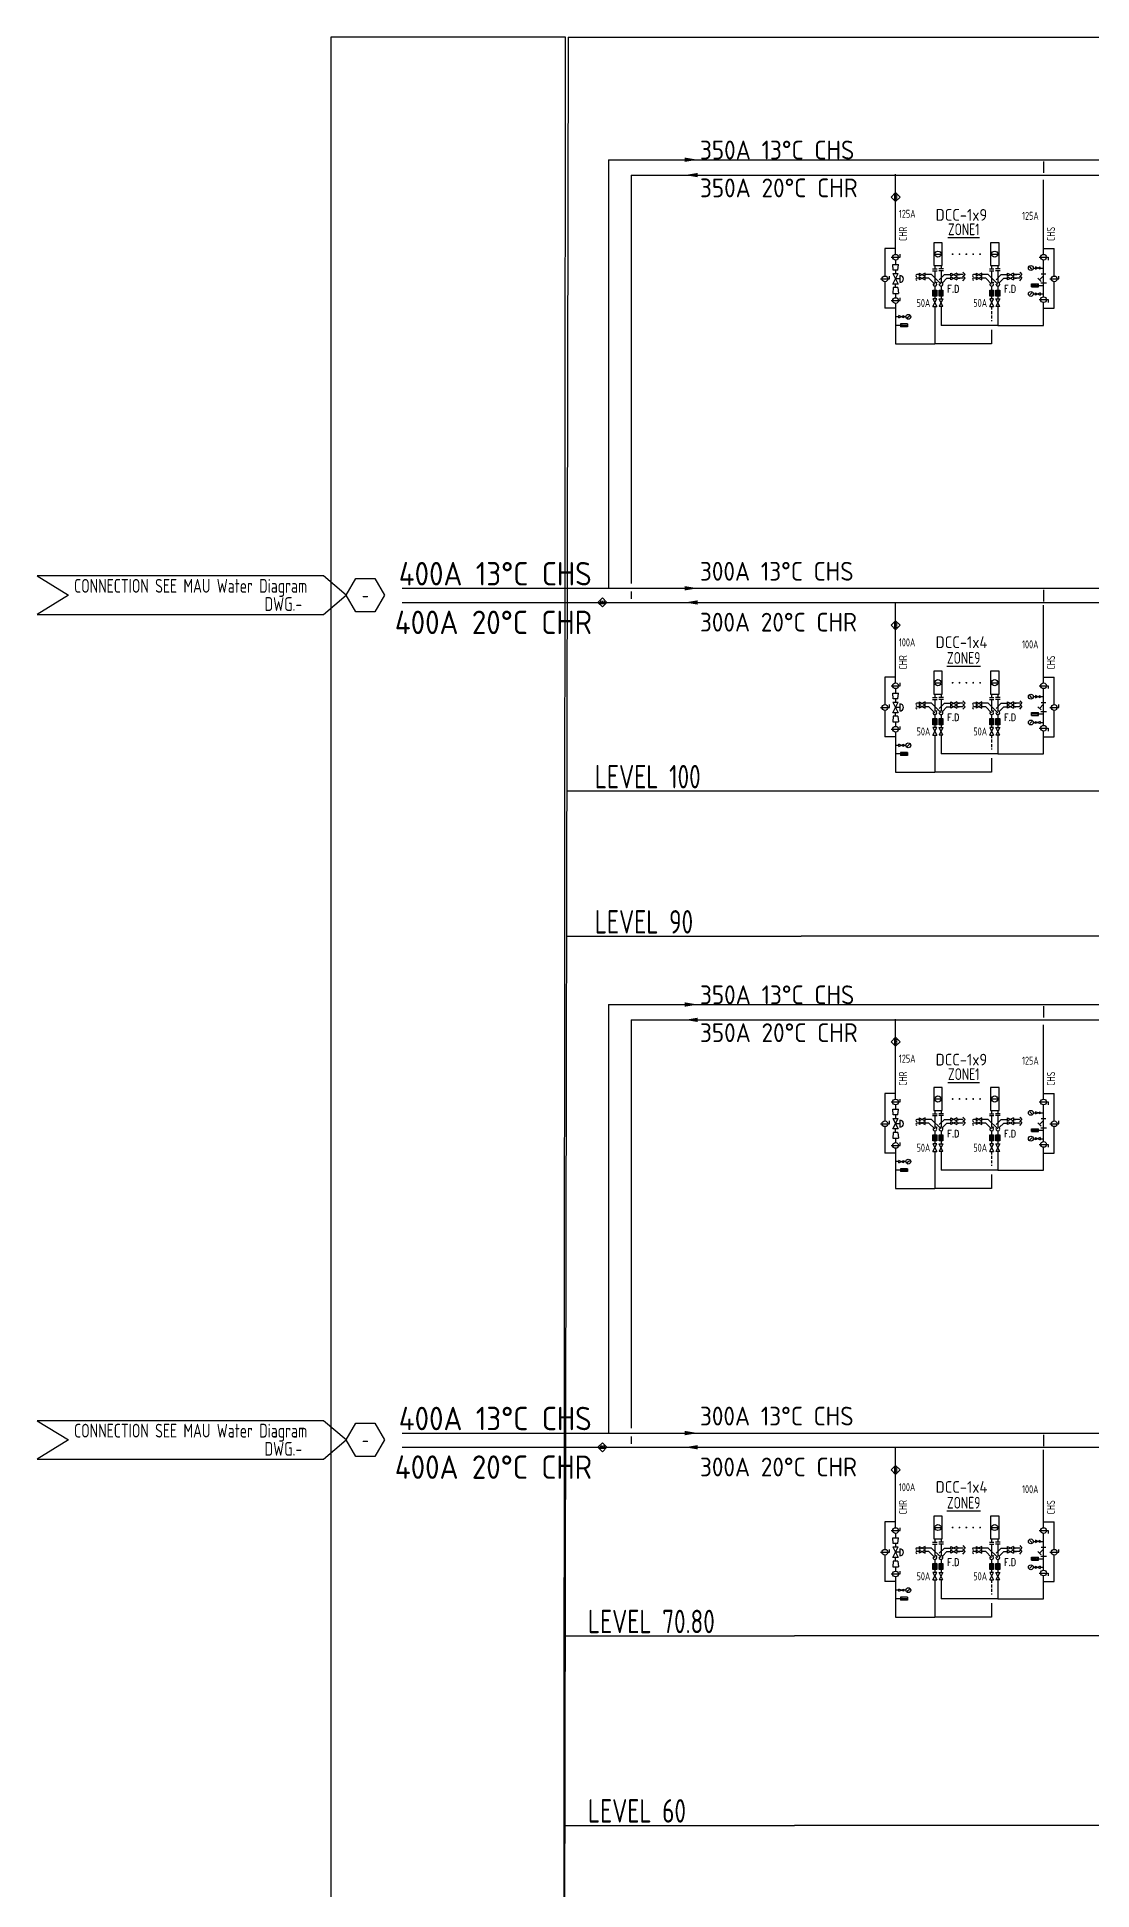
# Model space of a CAD drawing. Header units: millimetres. Extents: x 4929 to 7191, y -208 to 1486.
# Drawn here: x 4930 to 5380, y 695 to 1486 of the extents above; entities that cross this region are included whole.
import ezdxf
from ezdxf.enums import TextEntityAlignment as Align

# ---------------------------------------------------------------- set-up
doc = ezdxf.new("R2010")
doc.units = ezdxf.units.MM
doc.linetypes.add('HIDDEN', pattern=[9.525, 6.35, -3.175])
doc.linetypes.add('HIDDEN2', pattern=[0.1875, 0.125, -0.0625])
for name, color, linetype in [('0-CHR-中溫', 30, 'Continuous'), ('0-CHS-中溫', 3, 'Continuous'), ('A-DETL-01', 1, 'Continuous'), ('M-CEQPM-TEXT', 3, 'Continuous'), ('M-CPIPE-TEXT', 3, 'Continuous'), ('M-CPIPE-VAVE', 2, 'Continuous'), ('M-CWTR-PIPE', 130, 'Continuous'), ('M-EQPM-TXT', 4, 'Continuous'), ('M-HVAC-CMAH', 3, 'Continuous'), ('M-PIPE-CHWR20', 110, 'Continuous'), ('U-PCW-VALVE', 2, 'Continuous')]:
    doc.layers.add(name, color=color, linetype=linetype)
doc.styles.add('AA-TXT', font='isocp.shx', dxfattribs={"bigfont": 'chineset.shx'})
doc.styles.add('STDTEXT', font='simplex.shx', dxfattribs={"bigfont": 'china.shx'})

# ---------------------------------------------------------------- blocks, each defined once
blk = doc.blocks.new('DIM3')
blk.add_solid([(40, -7), (40, 7), (0, 0)])
blk = doc.blocks.new('DCC PIPE')
at = {"layer": 'U-PCW-VALVE'}
h = blk.add_hatch(dxfattribs=at)
h.set_pattern_fill('ANSI37', color=256, scale=2.66144, angle=90, style=0)
h.set_pattern_definition([(135, (188.80367, -130.49455), (-0.2352403, -0.2352403), []), (225, (188.80367, -130.49455), (0.2352403, -0.2352403), [])])
h.paths.add_polyline_path([(-0.67, 3.67), (-0.67, 5.8), (0.67, 5.8), (0.67, 3.67)])
h = blk.add_hatch(dxfattribs=at)
h.set_pattern_fill('ANSI37', color=256, scale=2.66144, angle=90, style=0)
h.set_pattern_definition([(135, (190.9487, -130.49455), (-0.2352403, -0.2352403), []), (225, (190.9487, -130.49455), (0.2352403, -0.2352403), [])])
h.paths.add_polyline_path([(1.48, 3.67), (1.48, 5.8), (2.81, 5.8), (2.81, 3.67)])
h = blk.add_hatch(dxfattribs=at)
h.set_pattern_fill('ANSI37', color=256, scale=2.66144, angle=90, style=0)
h.set_pattern_definition([(135, (208.65864, -130.49455), (-0.2352403, -0.2352403), []), (225, (208.65864, -130.49455), (0.2352403, -0.2352403), [])])
h.paths.add_polyline_path([(19.19, 3.67), (19.19, 5.8), (20.52, 5.8), (20.52, 3.67)])
h = blk.add_hatch(dxfattribs=at)
h.set_pattern_fill('ANSI37', color=256, scale=2.66144, angle=90, style=0)
h.set_pattern_definition([(135, (210.80367, -130.49455), (-0.2352403, -0.2352403), []), (225, (210.80367, -130.49455), (0.2352403, -0.2352403), [])])
h.paths.add_polyline_path([(21.33, 3.67), (21.33, 5.8), (22.67, 5.8), (22.67, 3.67)])
at = {"layer": '0-CHR-中溫', "ltscale": 1000}
for p, q in [((0, 12.53), (0, 8.51)), ((0, 7.18), (0, 5.8)), ((19.85, 12.53), (19.85, 8.51)), ((19.85, 7.18), (19.85, 5.8)), ((0, 3.67), (0, 2.67)), ((19.85, 3.67), (19.85, 2.67))]:
    blk.add_line(p, q, dxfattribs=at)
for centre in [(0, 7.84), (19.85, 7.84)]:
    blk.add_arc(centre, 0.667, 167.32186, 102.67814, dxfattribs=at)
at = {"layer": '0-CHS-中溫', "ltscale": 1000}
for p, q in [((2.15, 12.53), (2.15, 8.51)), ((2.15, 7.18), (2.15, 5.8)), ((22, 12.53), (22, 8.51)), ((22, 7.18), (22, 5.8)), ((2.15, 3.67), (2.15, 2.67)), ((22, 3.67), (22, 2.67))]:
    blk.add_line(p, q, dxfattribs=at)
for centre in [(2.15, 7.84), (22, 7.84)]:
    blk.add_arc(centre, 0.667, 167.32186, 102.67814, dxfattribs=at)
at = {"layer": 'M-CPIPE-VAVE'}
for p, q in [((-5.47, 11.18), (-6.35, 11.18)), ((-5.47, 9.92), (-6.35, 9.92)), ((-3.4, 11.7), (-5.47, 10.66)), ((-5.47, 11.7), (-3.4, 10.66)), ((-5.47, 11.7), (-5.47, 10.66)), ((-3.4, 10.44), (-5.47, 9.41)), ((-5.47, 10.44), (-3.4, 9.41)), ((-5.47, 10.44), (-5.47, 9.41)), ((-3.4, 10.66), (-3.4, 11.7)), ((-1.19, 11.18), (-3.4, 11.18)), ((-3.4, 9.41), (-3.4, 10.44)), ((-2.08, 9.92), (-3.4, 9.92)), ((0, 7.84), (-2.08, 9.92)), ((2.15, 7.84), (-1.19, 11.18)), ((0.47, 8.31), (0.74, 8.58)), ((1.53, 9.37), (3.34, 11.18)), ((2.62, 8.31), (4.23, 9.92)), ((3.34, 11.18), (5.55, 11.18)), ((4.23, 9.92), (5.55, 9.92)), ((5.55, 10.66), (5.55, 11.7)), ((7.62, 11.7), (5.55, 10.66)), ((5.55, 11.7), (7.62, 10.66)), ((5.55, 9.41), (5.55, 10.44)), ((7.62, 10.44), (5.55, 9.41)), ((5.55, 10.44), (7.62, 9.41)), ((7.62, 11.7), (7.62, 10.66)), ((9.89, 11.18), (7.62, 11.18)), ((7.62, 10.44), (7.62, 9.41)), ((9.89, 9.92), (7.62, 9.92)), ((9.81, 12.03), (10.58, 11.18)), ((9.81, 10.33), (10.58, 11.18)), ((9.81, 10.77), (10.58, 9.92)), ((9.81, 9.07), (10.58, 9.92)), ((14.38, 11.18), (13.5, 11.18)), ((14.38, 9.92), (13.5, 9.92)), ((16.45, 11.7), (14.38, 10.66)), ((14.38, 11.7), (16.45, 10.66)), ((14.38, 11.7), (14.38, 10.66)), ((16.45, 10.44), (14.38, 9.41)), ((14.38, 10.44), (16.45, 9.41)), ((14.38, 10.44), (14.38, 9.41)), ((16.45, 10.66), (16.45, 11.7)), ((18.66, 11.18), (16.45, 11.18)), ((16.45, 9.41), (16.45, 10.44)), ((17.77, 9.92), (16.45, 9.92)), ((19.85, 7.84), (17.77, 9.92)), ((22, 7.84), (18.66, 11.18)), ((20.33, 8.31), (20.59, 8.58)), ((21.38, 9.37), (23.19, 11.18)), ((22.47, 8.31), (24.08, 9.92)), ((23.19, 11.18), (25.4, 11.18)), ((24.08, 9.92), (25.4, 9.92)), ((25.4, 10.66), (25.4, 11.7)), ((27.47, 11.7), (25.4, 10.66)), ((25.4, 11.7), (27.47, 10.66)), ((25.4, 9.41), (25.4, 10.44)), ((27.47, 10.44), (25.4, 9.41)), ((25.4, 10.44), (27.47, 9.41)), ((27.47, 11.7), (27.47, 10.66)), ((29.74, 11.18), (27.47, 11.18)), ((27.47, 10.44), (27.47, 9.41)), ((29.74, 9.92), (27.47, 9.92)), ((29.67, 12.03), (30.44, 11.18)), ((29.67, 10.33), (30.44, 11.18)), ((29.67, 10.77), (30.44, 9.92)), ((29.67, 9.07), (30.44, 9.92))]:
    blk.add_line(p, q, dxfattribs=at)
for centre in [(-6.35, 10.83), (-6.35, 9.57), (13.5, 10.83), (13.5, 9.57)]:
    blk.add_arc(centre, 0.35, 90, 270, dxfattribs=at)
at = {"layer": 'M-CWTR-PIPE'}
for p, q in [((-0.8, 13.17), (0.8, 13.17)), ((0, 14.35), (0, 13.17)), ((0.18, 18.35), (1.96, 18.35)), ((2.95, 13.17), (1.35, 13.17)), ((2.15, 14.35), (2.15, 13.17)), ((19.05, 13.17), (20.65, 13.17)), ((19.85, 14.35), (19.85, 13.17)), ((20.04, 18.35), (21.82, 18.35)), ((22.8, 13.17), (21.2, 13.17)), ((22, 14.35), (22, 13.17))]:
    blk.add_line(p, q, dxfattribs=at)
for points in [[(2.57, 14.35), (2.57, 22.35), (-0.43, 22.35), (-0.43, 14.35)], [(22.43, 14.35), (22.43, 22.35), (19.43, 22.35), (19.43, 14.35)]]:
    blk.add_lwpolyline(points, close=True, dxfattribs=at)
for centre in [(1.07, 18.35), (20.93, 18.35)]:
    blk.add_circle(centre, 1.07, dxfattribs=at)
at = {"layer": 'M-HVAC-CMAH', "const_width": 0.32}
for points in [[(6.36, 18.34, 1), (6.04, 18.34, 1)], [(8.76, 18.34, 1), (8.44, 18.34, 1)], [(11.16, 18.34, 1), (10.84, 18.34, 1)], [(13.56, 18.34, 1), (13.24, 18.34, 1)], [(15.96, 18.34, 1), (15.64, 18.34, 1)]]:
    blk.add_lwpolyline(points, format="xyb", close=True, dxfattribs=at)
at = {"layer": 'U-PCW-VALVE'}
for p, q in [((-0.8, 12.53), (0.8, 12.53)), ((2.95, 12.53), (1.35, 12.53)), ((19.05, 12.53), (20.65, 12.53)), ((22.8, 12.53), (21.2, 12.53)), ((-0.67, 5.8), (0.67, 5.8)), ((-0.67, 3.67), (-0.67, 5.8)), ((0.67, 3.67), (-0.67, 3.67)), ((0.67, 2.67), (-0.67, 2.67)), ((-0.67, 0), (0.67, 2.67)), ((-0.67, 2.67), (0.67, 0)), ((-0.67, 0), (0.67, 0)), ((0.67, 5.8), (0.67, 3.67)), ((1.48, 5.8), (2.81, 5.8)), ((1.48, 3.67), (1.48, 5.8)), ((2.81, 3.67), (1.48, 3.67)), ((1.48, 2.67), (2.81, 2.67)), ((2.81, 2.67), (1.48, 0)), ((2.81, 0), (1.48, 2.67)), ((2.81, 0), (1.48, 0)), ((2.81, 5.8), (2.81, 3.67)), ((19.19, 5.8), (20.52, 5.8)), ((19.19, 3.67), (19.19, 5.8)), ((20.52, 3.67), (19.19, 3.67)), ((20.52, 2.67), (19.19, 2.67)), ((19.19, 2.67), (20.52, 0)), ((19.19, 0), (20.52, 2.67)), ((19.19, 0), (20.52, 0)), ((20.52, 5.8), (20.52, 3.67)), ((21.33, 5.8), (22.67, 5.8)), ((21.33, 3.67), (21.33, 5.8)), ((22.67, 3.67), (21.33, 3.67)), ((21.33, 2.67), (22.67, 2.67)), ((22.67, 0), (21.33, 2.67)), ((22.67, 2.67), (21.33, 0)), ((22.67, 0), (21.33, 0)), ((22.67, 5.8), (22.67, 3.67))]:
    blk.add_line(p, q, dxfattribs=at)
at = {"layer": 'M-CPIPE-VAVE', "linetype": 'HIDDEN2', "xscale": -0.04545454545450411, "yscale": 0.04545454545450411, "zscale": 0.045454545454545}
for p in [(9.89, 11.18), (9.89, 9.92), (29.74, 11.18), (29.74, 9.92)]:
    blk.add_blockref('DIM3', p, dxfattribs=at)

msp = doc.modelspace()

# ---------------------------------------------------------------- linework, layer by layer
at = {"color": 1}
msp.add_lwpolyline([(5155.77, 1485.56), (5055.63, 1485.56), (5055.63, -203.93), (5154.46, -203.93)], close=True, dxfattribs=at)
at = {"layer": '0-CHR-中溫', "ltscale": 1000}
for p, q in [((5183.71, 1426.68), (6147.72, 1426.69)), ((5254.02, 1426.68), (6147.73, 1426.68)), ((5296.5, 1392.83), (5296.5, 1427.02)), ((5291.95, 1395.3), (5291.95, 1383.59)), ((5296.5, 1395.3), (5291.95, 1395.3)), ((5296.5, 1390.42), (5296.5, 1388.54)), ((5296.5, 1386.1), (5296.5, 1384.63)), ((5291.95, 1381.15), (5291.95, 1369.87)), ((5296.5, 1378.65), (5296.5, 1380.12)), ((5296.5, 1376.21), (5296.5, 1374.33)), ((5296.5, 1369.87), (5291.95, 1369.87)), ((5296.5, 1371.89), (5296.5, 1354.74)), ((5313.28, 1370.56), (5313.28, 1354.74)), ((5337.49, 1360.72), (5337.49, 1354.74)), ((5296.5, 1354.74), (5313.28, 1354.74)), ((5337.49, 1354.74), (5313.28, 1354.74)), ((5086.07, 1244.34), (6071.34, 1244.33)), ((5296.5, 1209.99), (5296.5, 1244.36)), ((5291.95, 1212.46), (5291.95, 1200.75)), ((5296.5, 1212.46), (5291.95, 1212.46)), ((5296.5, 1207.58), (5296.5, 1205.7)), ((5296.5, 1203.26), (5296.5, 1201.79)), ((5291.95, 1198.31), (5291.95, 1187.03)), ((5296.5, 1195.81), (5296.5, 1197.28)), ((5296.5, 1187.03), (5291.95, 1187.03)), ((5296.5, 1193.37), (5296.5, 1191.49)), ((5296.5, 1189.05), (5296.5, 1171.9)), ((5313.28, 1187.72), (5313.28, 1171.9)), ((5337.49, 1177.88), (5337.49, 1171.9)), ((5296.5, 1171.9), (5313.28, 1171.9)), ((5337.49, 1171.9), (5313.28, 1171.9)), ((5183.71, 1066.26), (6147.72, 1066.27)), ((5254.02, 1066.26), (6147.73, 1066.26)), ((5296.5, 1032.41), (5296.5, 1066.6)), ((5291.95, 1034.88), (5291.95, 1023.18)), ((5296.5, 1034.88), (5291.95, 1034.88)), ((5296.5, 1030), (5296.5, 1028.12)), ((5291.95, 1020.74), (5291.95, 1009.45)), ((5296.5, 1025.68), (5296.5, 1024.21)), ((5296.5, 1018.23), (5296.5, 1019.7)), ((5296.5, 1015.79), (5296.5, 1013.91)), ((5296.5, 1009.45), (5291.95, 1009.45)), ((5296.5, 1011.47), (5296.5, 994.33)), ((5313.28, 1010.14), (5313.28, 994.33)), ((5337.49, 1000.3), (5337.49, 994.33)), ((5296.5, 994.33), (5313.28, 994.33)), ((5337.49, 994.33), (5313.28, 994.33)), ((5086.07, 883.92), (6071.34, 883.91)), ((5296.5, 849.57), (5296.5, 883.94)), ((5291.95, 852.04), (5291.95, 840.34)), ((5296.5, 852.04), (5291.95, 852.04)), ((5296.5, 847.17), (5296.5, 845.28)), ((5296.5, 842.84), (5296.5, 841.37)), ((5291.95, 837.9), (5291.95, 826.61)), ((5296.5, 835.39), (5296.5, 836.86)), ((5296.5, 832.95), (5296.5, 831.07)), ((5296.5, 826.61), (5291.95, 826.61)), ((5296.5, 828.63), (5296.5, 811.49)), ((5313.28, 827.3), (5313.28, 811.49)), ((5337.49, 817.46), (5337.49, 811.49)), ((5296.5, 811.49), (5313.28, 811.49)), ((5337.49, 811.49), (5313.28, 811.49))]:
    msp.add_line(p, q, dxfattribs=at)
at = {"layer": '0-CHR-中溫'}
for p, q in [((5183.71, 1426.68), (5183.71, 1252.44)), ((5294.57, 1417.32), (5296.5, 1419.25)), ((5294.57, 1417.32), (5296.5, 1415.4)), ((5296.5, 1419.25), (5298.42, 1417.32)), ((5298.42, 1417.32), (5296.5, 1415.4)), ((5169.55, 1244.33), (5171.48, 1246.26)), ((5171.48, 1242.41), (5169.55, 1244.33)), ((5171.48, 1246.26), (5173.4, 1244.33)), ((5171.48, 1242.41), (5173.4, 1244.33)), ((5183.71, 1248.96), (5183.71, 1245.83)), ((5294.57, 1234.64), (5296.5, 1236.56)), ((5294.57, 1234.64), (5296.5, 1232.71)), ((5296.5, 1236.56), (5298.42, 1234.64)), ((5298.42, 1234.64), (5296.5, 1232.71)), ((5183.71, 1066.26), (5183.71, 892.02)), ((5294.57, 1056.91), (5296.5, 1058.83)), ((5294.57, 1056.91), (5296.5, 1054.98)), ((5296.5, 1058.83), (5298.42, 1056.91)), ((5298.42, 1056.91), (5296.5, 1054.98)), ((5169.54, 883.92), (5171.47, 885.84)), ((5171.47, 885.84), (5173.39, 883.92)), ((5183.71, 888.54), (5183.71, 885.41)), ((5171.47, 881.99), (5169.54, 883.92)), ((5171.47, 881.99), (5173.39, 883.92)), ((5294.57, 874.22), (5296.5, 876.15)), ((5294.57, 874.22), (5296.5, 872.3)), ((5296.5, 876.15), (5298.42, 874.22)), ((5298.42, 874.22), (5296.5, 872.3))]:
    msp.add_line(p, q, dxfattribs=at)
at = {"layer": '0-CHR-中溫', "ltscale": 1000}
for points in [[(5212.1, 1425.76), (5206.61, 1426.68), (5212.1, 1427.59)], [(5212.1, 1243.42), (5206.61, 1244.34), (5212.1, 1245.25)], [(5212.1, 1065.35), (5206.61, 1066.26), (5212.1, 1067.18)], [(5212.1, 883), (5206.61, 883.92), (5212.1, 884.83)]]:
    msp.add_solid(points, dxfattribs=at)
at = {"layer": '0-CHS-中溫', "ltscale": 1000}
for p, q in [((5174.11, 1433.22), (6210.85, 1433.22)), ((5359.63, 1432.5), (5359.63, 1427.62)), ((5359.63, 1392.86), (5359.63, 1424.6)), ((5359.63, 1395.3), (5364.18, 1395.3)), ((5364.18, 1383.59), (5364.18, 1395.3)), ((5359.63, 1374.75), (5359.63, 1390.42)), ((5364.18, 1369.87), (5364.18, 1381.15)), ((5315.89, 1370.56), (5315.89, 1362.55)), ((5340.11, 1370.56), (5340.11, 1362.55)), ((5359.63, 1362.55), (5359.63, 1372.31)), ((5359.63, 1369.87), (5364.18, 1369.87)), ((5340.11, 1362.55), (5315.89, 1362.55)), ((5340.11, 1362.55), (5359.63, 1362.55)), ((5086.07, 1250.38), (6134.47, 1250.38)), ((5359.63, 1249.66), (5359.63, 1244.78)), ((5359.63, 1210.02), (5359.63, 1243.19)), ((5359.63, 1212.46), (5364.18, 1212.46)), ((5364.18, 1200.75), (5364.18, 1212.46)), ((5359.63, 1191.91), (5359.63, 1207.58)), ((5364.18, 1187.03), (5364.18, 1198.31)), ((5315.89, 1187.72), (5315.89, 1179.71)), ((5340.11, 1187.72), (5340.11, 1179.71)), ((5359.63, 1179.71), (5359.63, 1189.47)), ((5359.63, 1187.03), (5364.18, 1187.03)), ((5340.11, 1179.71), (5315.89, 1179.71)), ((5340.11, 1179.71), (5359.63, 1179.71)), ((5174.11, 1072.8), (6210.85, 1072.8)), ((5359.63, 1072.08), (5359.63, 1067.2)), ((5359.63, 1032.44), (5359.63, 1064.18)), ((5359.63, 1034.88), (5364.18, 1034.88)), ((5359.63, 1014.33), (5359.63, 1030)), ((5364.18, 1023.18), (5364.18, 1034.88)), ((5364.18, 1009.45), (5364.18, 1020.74)), ((5359.63, 1002.13), (5359.63, 1011.89)), ((5315.89, 1010.14), (5315.89, 1002.13)), ((5340.11, 1010.14), (5340.11, 1002.13)), ((5359.63, 1009.45), (5364.18, 1009.45)), ((5340.11, 1002.13), (5315.89, 1002.13)), ((5340.11, 1002.13), (5359.63, 1002.13)), ((5086.07, 889.97), (6134.47, 889.97)), ((5359.63, 889.24), (5359.63, 884.36)), ((5359.63, 849.6), (5359.63, 882.77)), ((5359.63, 852.04), (5364.18, 852.04)), ((5359.63, 831.49), (5359.63, 847.17)), ((5364.18, 840.34), (5364.18, 852.04)), ((5364.18, 826.61), (5364.18, 837.9)), ((5315.89, 827.3), (5315.89, 819.29)), ((5340.11, 827.3), (5340.11, 819.29)), ((5359.63, 819.29), (5359.63, 829.05)), ((5359.63, 826.61), (5364.18, 826.61)), ((5340.11, 819.29), (5315.89, 819.29)), ((5340.11, 819.29), (5359.63, 819.29))]:
    msp.add_line(p, q, dxfattribs=at)
at = {"layer": '0-CHS-中溫'}
for p, q in [((5174.11, 1433.22), (5174.11, 1250.38)), ((5174.11, 1072.8), (5174.11, 889.97))]:
    msp.add_line(p, q, dxfattribs=at)
at = {"layer": '0-CHS-中溫', "ltscale": 1000}
for points in [[(5206.61, 1432.31), (5212.1, 1433.22), (5206.61, 1434.14)], [(5206.61, 1249.47), (5212.1, 1250.38), (5206.61, 1251.3)], [(5206.61, 1071.89), (5212.1, 1072.8), (5206.61, 1073.72)], [(5206.61, 889.05), (5212.1, 889.97), (5206.61, 890.88)]]:
    msp.add_solid(points, dxfattribs=at)
at = {"layer": 'A-DETL-01', "linetype": 'Continuous'}
for p, q in [((5156.87, 1485.56), (5154.46, 215.39)), ((5156.87, 1485.56), (6524.08, 1485.56)), ((6522.78, 1163.83), (5156.26, 1163.83)), ((5156.14, 1101.91), (5253.69, 1101.91)), ((5156.14, 1101.91), (5253.69, 1101.91)), ((5156.14, 1101.91), (5256.29, 1101.91)), ((5156.14, 1101.91), (5256.29, 1101.91)), ((6522.53, 1101.91), (5256.29, 1101.91)), ((5155.58, 803.41), (5253.33, 803.41)), ((5155.58, 803.41), (5253.33, 803.41)), ((5155.58, 803.41), (5253.33, 803.41)), ((6521.33, 803.41), (5253.33, 803.41)), ((5155.42, 722.61), (5253.33, 722.61)), ((5155.42, 722.61), (5253.33, 722.61)), ((6521, 722.61), (5253.33, 722.61))]:
    msp.add_line(p, q, dxfattribs=at)
at = {"layer": 'M-CPIPE-TEXT', "color": 4}
for points in [[(5062.12, 1247.44), (5052.47, 1255.65), (4930.31, 1255.65), (4943.7, 1247.44), (4930.31, 1239.22), (5052.47, 1239.22), (5062.12, 1247.44)], [(5062.12, 887.02), (5052.47, 895.23), (4930.31, 895.23), (4943.7, 887.02), (4930.31, 878.81), (5052.47, 878.81), (5062.12, 887.02)]]:
    msp.add_lwpolyline(points, dxfattribs=at)
for points in [[(5078.55, 1247.44), (5074.44, 1240.32), (5066.23, 1240.32), (5062.12, 1247.44), (5066.23, 1254.55), (5074.44, 1254.55)], [(5078.55, 887.02), (5074.44, 879.91), (5066.23, 879.91), (5062.12, 887.02), (5066.23, 894.13), (5074.44, 894.13)]]:
    msp.add_lwpolyline(points, close=True, dxfattribs=at)
at = {"layer": 'M-PIPE-CHWR20', "ltscale": 0.1}
for p, q in [((5295.52, 1386.1), (5295.27, 1388.54)), ((5295.27, 1388.54), (5297.72, 1388.54)), ((5297.47, 1386.1), (5295.52, 1386.1)), ((5297.47, 1386.1), (5297.72, 1388.54)), ((5295.52, 1378.65), (5295.27, 1376.21)), ((5295.27, 1376.21), (5297.72, 1376.21)), ((5297.47, 1378.65), (5295.52, 1378.65)), ((5297.47, 1378.65), (5297.72, 1376.21)), ((5295.52, 1203.26), (5295.27, 1205.7)), ((5295.27, 1205.7), (5297.72, 1205.7)), ((5297.47, 1203.26), (5295.52, 1203.26)), ((5297.47, 1203.26), (5297.72, 1205.7)), ((5295.52, 1195.81), (5295.27, 1193.37)), ((5297.47, 1195.81), (5295.52, 1195.81)), ((5297.47, 1195.81), (5297.72, 1193.37)), ((5295.27, 1193.37), (5297.72, 1193.37)), ((5295.52, 1025.68), (5295.27, 1028.12)), ((5295.27, 1028.12), (5297.72, 1028.12)), ((5297.47, 1025.68), (5297.72, 1028.12)), ((5297.47, 1025.68), (5295.52, 1025.68)), ((5295.52, 1018.23), (5295.27, 1015.79)), ((5295.27, 1015.79), (5297.72, 1015.79)), ((5297.47, 1018.23), (5295.52, 1018.23)), ((5297.47, 1018.23), (5297.72, 1015.79)), ((5295.52, 842.84), (5295.27, 845.28)), ((5295.27, 845.28), (5297.72, 845.28)), ((5297.47, 842.84), (5295.52, 842.84)), ((5297.47, 842.84), (5297.72, 845.28)), ((5295.52, 835.39), (5295.27, 832.95)), ((5295.27, 832.95), (5297.72, 832.95)), ((5297.47, 835.39), (5295.52, 835.39)), ((5297.47, 835.39), (5297.72, 832.95))]:
    msp.add_line(p, q, dxfattribs=at)
at = {"layer": 'M-PIPE-CHWR20', "linetype": 'HIDDEN', "ltscale": 0.2}
for p, q in [((5337.49, 1370.56), (5337.49, 1364.38)), ((5337.49, 1187.72), (5337.49, 1181.54)), ((5337.49, 1010.14), (5337.49, 1003.96)), ((5337.49, 827.3), (5337.49, 821.12))]:
    msp.add_line(p, q, dxfattribs=at)
at = {"layer": 'U-PCW-VALVE'}
for p, q in [((5294.57, 1391.64), (5298.42, 1391.64)), ((5298.42, 1391.64), (5298.42, 1392.87)), ((5357.7, 1391.64), (5361.56, 1391.64)), ((5361.56, 1391.64), (5361.56, 1390.42)), ((5293.88, 1382.37), (5293.88, 1383.6)), ((5295.37, 1384.63), (5297.62, 1384.63)), ((5295.37, 1380.12), (5297.62, 1384.63)), ((5295.37, 1384.63), (5297.62, 1380.12)), ((5298.34, 1383.87), (5298.34, 1380.92)), ((5354.65, 1386.56), (5353.75, 1387.46)), ((5355.24, 1387.01), (5356.21, 1387.01)), ((5356.21, 1387.5), (5356.21, 1386.52)), ((5358.16, 1386.52), (5356.21, 1387.5)), ((5356.21, 1386.52), (5358.16, 1387.5)), ((5359.63, 1383.72), (5357.9, 1382)), ((5358.16, 1386.52), (5358.16, 1387.5)), ((5358.16, 1387.01), (5359.63, 1387.01)), ((5358.61, 1384.57), (5360.65, 1384.57)), ((5366.11, 1382.37), (5366.11, 1383.6)), ((5290.02, 1382.37), (5293.88, 1382.37)), ((5297.62, 1380.12), (5295.37, 1380.12)), ((5298.34, 1382.37), (5296.5, 1382.37)), ((5354.65, 1376.42), (5353.75, 1375.52)), ((5354.52, 1379.02), (5354.52, 1380.25)), ((5354.52, 1379.02), (5354.52, 1380.25)), ((5354.52, 1380.25), (5357.46, 1380.25)), ((5354.52, 1380.25), (5357.46, 1380.25)), ((5354.52, 1379.02), (5357.46, 1379.02)), ((5354.52, 1379.02), (5357.46, 1379.02)), ((5354.77, 1379.63), (5356.79, 1379.63)), ((5354.77, 1379.63), (5356.79, 1379.63)), ((5354.91, 1379.39), (5354.91, 1379.88)), ((5354.91, 1379.39), (5354.91, 1379.88)), ((5355.24, 1375.97), (5356.21, 1375.97)), ((5355.4, 1379.39), (5355.4, 1379.88)), ((5355.4, 1379.39), (5355.4, 1379.88)), ((5355.89, 1379.39), (5355.89, 1379.88)), ((5355.89, 1379.39), (5355.89, 1379.88)), ((5356.21, 1375.49), (5356.21, 1376.46)), ((5358.16, 1376.46), (5356.21, 1375.49)), ((5356.21, 1376.46), (5358.16, 1375.49)), ((5356.38, 1379.39), (5356.38, 1379.88)), ((5356.38, 1379.39), (5356.38, 1379.88)), ((5357.21, 1382.69), (5358.59, 1381.31)), ((5357.21, 1382.69), (5358.59, 1381.31)), ((5357.46, 1379.02), (5357.46, 1380.25)), ((5357.46, 1379.02), (5357.46, 1380.25)), ((5357.46, 1379.63), (5359.63, 1379.63)), ((5357.46, 1379.63), (5359.63, 1379.63)), ((5358.16, 1376.46), (5358.16, 1375.49)), ((5358.16, 1375.97), (5359.63, 1375.97)), ((5358.41, 1380.67), (5360.85, 1380.67)), ((5358.61, 1380.67), (5360.65, 1380.67)), ((5362.25, 1382.37), (5366.11, 1382.37)), ((5294.57, 1373.11), (5298.42, 1373.11)), ((5298.42, 1373.11), (5298.42, 1374.33)), ((5357.7, 1373.53), (5361.56, 1373.53)), ((5361.56, 1373.53), (5361.56, 1372.3)), ((5297.96, 1366.21), (5296.5, 1366.21)), ((5298.67, 1362.55), (5296.5, 1362.55)), ((5298.67, 1362.55), (5296.5, 1362.55)), ((5297.96, 1365.72), (5297.96, 1366.7)), ((5297.96, 1365.72), (5299.91, 1366.7)), ((5299.91, 1365.72), (5297.96, 1366.7)), ((5298.67, 1363.16), (5298.67, 1361.94)), ((5298.67, 1363.16), (5298.67, 1361.94)), ((5301.61, 1363.16), (5298.67, 1363.16)), ((5301.61, 1363.16), (5298.67, 1363.16)), ((5301.61, 1361.94), (5298.67, 1361.94)), ((5301.61, 1361.94), (5298.67, 1361.94)), ((5301.36, 1362.55), (5299.34, 1362.55)), ((5301.36, 1362.55), (5299.34, 1362.55)), ((5299.75, 1362.79), (5299.75, 1362.3)), ((5299.75, 1362.79), (5299.75, 1362.3)), ((5299.91, 1366.7), (5299.91, 1365.72)), ((5300.89, 1366.21), (5299.91, 1366.21)), ((5300.24, 1362.79), (5300.24, 1362.3)), ((5300.24, 1362.79), (5300.24, 1362.3)), ((5300.73, 1362.79), (5300.73, 1362.3)), ((5300.73, 1362.79), (5300.73, 1362.3)), ((5301.22, 1362.79), (5301.22, 1362.3)), ((5301.22, 1362.79), (5301.22, 1362.3)), ((5301.48, 1365.76), (5302.38, 1366.66)), ((5301.61, 1363.16), (5301.61, 1361.94)), ((5301.61, 1363.16), (5301.61, 1361.94)), ((5298.42, 1208.8), (5298.42, 1210.03)), ((5294.57, 1208.8), (5298.42, 1208.8)), ((5295.37, 1201.79), (5297.62, 1201.79)), ((5295.37, 1197.28), (5297.62, 1201.79)), ((5295.37, 1201.79), (5297.62, 1197.28)), ((5354.65, 1203.72), (5353.75, 1204.62)), ((5355.24, 1204.17), (5356.21, 1204.17)), ((5356.21, 1204.66), (5356.21, 1203.68)), ((5358.16, 1203.68), (5356.21, 1204.66)), ((5356.21, 1203.68), (5358.16, 1204.66)), ((5357.7, 1208.8), (5361.56, 1208.8)), ((5358.16, 1203.68), (5358.16, 1204.66)), ((5358.16, 1204.17), (5359.63, 1204.17)), ((5358.61, 1201.73), (5360.65, 1201.73)), ((5361.56, 1208.8), (5361.56, 1207.58)), ((5290.02, 1199.53), (5293.88, 1199.53)), ((5293.88, 1199.53), (5293.88, 1200.76)), ((5297.62, 1197.28), (5295.37, 1197.28)), ((5298.34, 1199.53), (5296.5, 1199.53)), ((5298.34, 1201.03), (5298.34, 1198.08)), ((5354.52, 1196.18), (5354.52, 1197.41)), ((5354.52, 1196.18), (5354.52, 1197.41)), ((5354.52, 1197.41), (5357.46, 1197.41)), ((5354.52, 1197.41), (5357.46, 1197.41)), ((5354.52, 1196.18), (5357.46, 1196.18)), ((5354.52, 1196.18), (5357.46, 1196.18)), ((5354.77, 1196.79), (5356.79, 1196.79)), ((5354.77, 1196.79), (5356.79, 1196.79)), ((5354.91, 1196.55), (5354.91, 1197.04)), ((5354.91, 1196.55), (5354.91, 1197.04)), ((5355.4, 1196.55), (5355.4, 1197.04)), ((5355.4, 1196.55), (5355.4, 1197.04)), ((5355.89, 1196.55), (5355.89, 1197.04)), ((5355.89, 1196.55), (5355.89, 1197.04)), ((5356.38, 1196.55), (5356.38, 1197.04)), ((5356.38, 1196.55), (5356.38, 1197.04)), ((5357.21, 1199.85), (5358.59, 1198.47)), ((5357.21, 1199.85), (5358.59, 1198.47)), ((5357.46, 1196.18), (5357.46, 1197.41)), ((5357.46, 1196.18), (5357.46, 1197.41)), ((5357.46, 1196.79), (5359.63, 1196.79)), ((5357.46, 1196.79), (5359.63, 1196.79)), ((5359.63, 1200.89), (5357.9, 1199.16)), ((5358.41, 1197.83), (5360.85, 1197.83)), ((5358.61, 1197.83), (5360.65, 1197.83)), ((5362.25, 1199.53), (5366.11, 1199.53)), ((5366.11, 1199.53), (5366.11, 1200.76)), ((5294.57, 1190.27), (5298.42, 1190.27)), ((5298.42, 1190.27), (5298.42, 1191.49)), ((5354.65, 1193.58), (5353.75, 1192.68)), ((5355.24, 1193.13), (5356.21, 1193.13)), ((5356.21, 1192.65), (5356.21, 1193.62)), ((5358.16, 1193.62), (5356.21, 1192.65)), ((5356.21, 1193.62), (5358.16, 1192.65)), ((5357.7, 1190.69), (5361.56, 1190.69)), ((5358.16, 1193.62), (5358.16, 1192.65)), ((5358.16, 1193.13), (5359.63, 1193.13)), ((5361.56, 1190.69), (5361.56, 1189.46)), ((5297.96, 1183.37), (5296.5, 1183.37)), ((5298.67, 1179.71), (5296.5, 1179.71)), ((5298.67, 1179.71), (5296.5, 1179.71)), ((5297.96, 1182.88), (5297.96, 1183.86)), ((5297.96, 1182.88), (5299.91, 1183.86)), ((5299.91, 1182.88), (5297.96, 1183.86)), ((5298.67, 1180.32), (5298.67, 1179.1)), ((5298.67, 1180.32), (5298.67, 1179.1)), ((5301.61, 1180.32), (5298.67, 1180.32)), ((5301.61, 1180.32), (5298.67, 1180.32)), ((5301.61, 1179.1), (5298.67, 1179.1)), ((5301.61, 1179.1), (5298.67, 1179.1)), ((5301.36, 1179.71), (5299.34, 1179.71)), ((5301.36, 1179.71), (5299.34, 1179.71)), ((5299.75, 1179.95), (5299.75, 1179.46)), ((5299.75, 1179.95), (5299.75, 1179.46)), ((5299.91, 1183.86), (5299.91, 1182.88)), ((5300.89, 1183.37), (5299.91, 1183.37)), ((5300.24, 1179.95), (5300.24, 1179.46)), ((5300.24, 1179.95), (5300.24, 1179.46)), ((5300.73, 1179.95), (5300.73, 1179.46)), ((5300.73, 1179.95), (5300.73, 1179.46)), ((5301.22, 1179.95), (5301.22, 1179.46)), ((5301.22, 1179.95), (5301.22, 1179.46)), ((5301.48, 1182.92), (5302.38, 1183.82)), ((5301.61, 1180.32), (5301.61, 1179.1)), ((5301.61, 1180.32), (5301.61, 1179.1)), ((5294.57, 1031.22), (5298.42, 1031.22)), ((5298.42, 1031.22), (5298.42, 1032.45)), ((5357.7, 1031.22), (5361.56, 1031.22)), ((5361.56, 1031.22), (5361.56, 1030)), ((5290.02, 1021.96), (5293.88, 1021.96)), ((5293.88, 1021.96), (5293.88, 1023.18)), ((5295.37, 1024.21), (5297.62, 1024.21)), ((5295.37, 1019.7), (5297.62, 1024.21)), ((5295.37, 1024.21), (5297.62, 1019.7)), ((5298.34, 1021.96), (5296.5, 1021.96)), ((5298.34, 1023.45), (5298.34, 1020.5)), ((5354.65, 1026.14), (5353.75, 1027.04)), ((5354.52, 1018.6), (5354.52, 1019.83)), ((5354.52, 1018.6), (5354.52, 1019.83)), ((5354.52, 1019.83), (5357.46, 1019.83)), ((5354.52, 1019.83), (5357.46, 1019.83)), ((5355.24, 1026.59), (5356.21, 1026.59)), ((5356.21, 1027.08), (5356.21, 1026.1)), ((5358.16, 1026.1), (5356.21, 1027.08)), ((5356.21, 1026.1), (5358.16, 1027.08)), ((5357.21, 1022.27), (5358.59, 1020.89)), ((5357.21, 1022.27), (5358.59, 1020.89)), ((5357.46, 1018.6), (5357.46, 1019.83)), ((5357.46, 1018.6), (5357.46, 1019.83)), ((5359.63, 1023.31), (5357.9, 1021.58)), ((5358.16, 1026.1), (5358.16, 1027.08)), ((5358.16, 1026.59), (5359.63, 1026.59)), ((5358.41, 1020.25), (5360.85, 1020.25)), ((5358.61, 1024.15), (5360.65, 1024.15)), ((5358.61, 1020.25), (5360.65, 1020.25)), ((5362.25, 1021.96), (5366.11, 1021.96)), ((5366.11, 1021.96), (5366.11, 1023.18)), ((5294.57, 1012.69), (5298.42, 1012.69)), ((5297.62, 1019.7), (5295.37, 1019.7)), ((5298.42, 1012.69), (5298.42, 1013.91)), ((5354.65, 1016), (5353.75, 1015.11)), ((5354.52, 1018.6), (5357.46, 1018.6)), ((5354.52, 1018.6), (5357.46, 1018.6)), ((5354.77, 1019.21), (5356.79, 1019.21)), ((5354.77, 1019.21), (5356.79, 1019.21)), ((5354.91, 1018.97), (5354.91, 1019.46)), ((5354.91, 1018.97), (5354.91, 1019.46)), ((5355.24, 1015.56), (5356.21, 1015.56)), ((5355.4, 1018.97), (5355.4, 1019.46)), ((5355.4, 1018.97), (5355.4, 1019.46)), ((5355.89, 1018.97), (5355.89, 1019.46)), ((5355.89, 1018.97), (5355.89, 1019.46)), ((5356.21, 1015.07), (5356.21, 1016.04)), ((5358.16, 1016.04), (5356.21, 1015.07)), ((5356.21, 1016.04), (5358.16, 1015.07)), ((5356.38, 1018.97), (5356.38, 1019.46)), ((5356.38, 1018.97), (5356.38, 1019.46)), ((5357.46, 1019.21), (5359.63, 1019.21)), ((5357.46, 1019.21), (5359.63, 1019.21)), ((5357.7, 1013.11), (5361.56, 1013.11)), ((5358.16, 1016.04), (5358.16, 1015.07)), ((5358.16, 1015.56), (5359.63, 1015.56)), ((5361.56, 1013.11), (5361.56, 1011.88)), ((5297.96, 1005.79), (5296.5, 1005.79)), ((5297.96, 1005.3), (5297.96, 1006.28)), ((5297.96, 1005.3), (5299.91, 1006.28)), ((5299.91, 1005.3), (5297.96, 1006.28)), ((5299.91, 1006.28), (5299.91, 1005.3)), ((5300.89, 1005.79), (5299.91, 1005.79)), ((5301.48, 1005.34), (5302.38, 1006.24)), ((5298.67, 1002.13), (5296.5, 1002.13)), ((5298.67, 1002.13), (5296.5, 1002.13)), ((5298.67, 1002.74), (5298.67, 1001.52)), ((5298.67, 1002.74), (5298.67, 1001.52)), ((5301.61, 1002.74), (5298.67, 1002.74)), ((5301.61, 1002.74), (5298.67, 1002.74)), ((5301.61, 1001.52), (5298.67, 1001.52)), ((5301.61, 1001.52), (5298.67, 1001.52)), ((5301.36, 1002.13), (5299.34, 1002.13)), ((5301.36, 1002.13), (5299.34, 1002.13)), ((5299.75, 1002.38), (5299.75, 1001.89)), ((5299.75, 1002.38), (5299.75, 1001.89)), ((5300.24, 1002.38), (5300.24, 1001.89)), ((5300.24, 1002.38), (5300.24, 1001.89)), ((5300.73, 1002.38), (5300.73, 1001.89)), ((5300.73, 1002.38), (5300.73, 1001.89)), ((5301.22, 1002.38), (5301.22, 1001.89)), ((5301.22, 1002.38), (5301.22, 1001.89)), ((5301.61, 1002.74), (5301.61, 1001.52)), ((5301.61, 1002.74), (5301.61, 1001.52)), ((5294.57, 848.38), (5298.42, 848.38)), ((5298.42, 848.38), (5298.42, 849.61)), ((5357.7, 848.38), (5361.56, 848.38)), ((5361.56, 848.38), (5361.56, 847.16)), ((5290.02, 839.12), (5293.88, 839.12)), ((5293.88, 839.12), (5293.88, 840.34)), ((5295.37, 841.37), (5297.62, 841.37)), ((5295.37, 836.86), (5297.62, 841.37)), ((5295.37, 841.37), (5297.62, 836.86)), ((5298.34, 839.12), (5296.5, 839.12)), ((5298.34, 840.62), (5298.34, 837.66)), ((5354.65, 843.3), (5353.75, 844.2)), ((5355.24, 843.75), (5356.21, 843.75)), ((5356.21, 844.24), (5356.21, 843.26)), ((5358.16, 843.26), (5356.21, 844.24)), ((5356.21, 843.26), (5358.16, 844.24)), ((5357.21, 839.43), (5358.59, 838.05)), ((5357.21, 839.43), (5358.59, 838.05)), ((5359.63, 840.47), (5357.9, 838.74)), ((5358.16, 843.26), (5358.16, 844.24)), ((5358.16, 843.75), (5359.63, 843.75)), ((5358.61, 841.31), (5360.65, 841.31)), ((5362.25, 839.12), (5366.11, 839.12)), ((5366.11, 839.12), (5366.11, 840.34)), ((5297.62, 836.86), (5295.37, 836.86)), ((5298.42, 829.85), (5298.42, 831.07)), ((5354.65, 833.16), (5353.75, 832.27)), ((5354.52, 835.76), (5354.52, 836.99)), ((5354.52, 835.76), (5354.52, 836.99)), ((5354.52, 836.99), (5357.46, 836.99)), ((5354.52, 836.99), (5357.46, 836.99)), ((5354.52, 835.76), (5357.46, 835.76)), ((5354.52, 835.76), (5357.46, 835.76)), ((5354.77, 836.38), (5356.79, 836.38)), ((5354.77, 836.38), (5356.79, 836.38)), ((5354.91, 836.13), (5354.91, 836.62)), ((5354.91, 836.13), (5354.91, 836.62)), ((5355.24, 832.72), (5356.21, 832.72)), ((5355.4, 836.13), (5355.4, 836.62)), ((5355.4, 836.13), (5355.4, 836.62)), ((5355.89, 836.13), (5355.89, 836.62)), ((5355.89, 836.13), (5355.89, 836.62)), ((5356.21, 832.23), (5356.21, 833.2)), ((5358.16, 833.2), (5356.21, 832.23)), ((5356.21, 833.2), (5358.16, 832.23)), ((5356.38, 836.13), (5356.38, 836.62)), ((5356.38, 836.13), (5356.38, 836.62)), ((5357.46, 835.76), (5357.46, 836.99)), ((5357.46, 835.76), (5357.46, 836.99)), ((5357.46, 836.38), (5359.63, 836.38)), ((5357.46, 836.38), (5359.63, 836.38)), ((5357.7, 830.27), (5361.56, 830.27)), ((5358.16, 833.2), (5358.16, 832.23)), ((5358.16, 832.72), (5359.63, 832.72)), ((5358.41, 837.41), (5360.85, 837.41)), ((5358.61, 837.41), (5360.65, 837.41)), ((5361.56, 830.27), (5361.56, 829.05)), ((5294.57, 829.85), (5298.42, 829.85)), ((5297.96, 822.95), (5296.5, 822.95)), ((5297.96, 822.46), (5297.96, 823.44)), ((5297.96, 822.46), (5299.91, 823.44)), ((5299.91, 822.46), (5297.96, 823.44)), ((5299.91, 823.44), (5299.91, 822.46)), ((5300.89, 822.95), (5299.91, 822.95)), ((5301.48, 822.5), (5302.38, 823.4)), ((5298.67, 819.29), (5296.5, 819.29)), ((5298.67, 819.29), (5296.5, 819.29)), ((5298.67, 819.9), (5298.67, 818.68)), ((5298.67, 819.9), (5298.67, 818.68)), ((5301.61, 819.9), (5298.67, 819.9)), ((5301.61, 819.9), (5298.67, 819.9)), ((5301.61, 818.68), (5298.67, 818.68)), ((5301.61, 818.68), (5298.67, 818.68)), ((5301.36, 819.29), (5299.34, 819.29)), ((5301.36, 819.29), (5299.34, 819.29)), ((5299.75, 819.54), (5299.75, 819.05)), ((5299.75, 819.54), (5299.75, 819.05)), ((5300.24, 819.54), (5300.24, 819.05)), ((5300.24, 819.54), (5300.24, 819.05)), ((5300.73, 819.54), (5300.73, 819.05)), ((5300.73, 819.54), (5300.73, 819.05)), ((5301.22, 819.54), (5301.22, 819.05)), ((5301.22, 819.54), (5301.22, 819.05)), ((5301.61, 819.9), (5301.61, 818.68)), ((5301.61, 819.9), (5301.61, 818.68))]:
    msp.add_line(p, q, dxfattribs=at)
for centre, radius in [((5296.5, 1391.64), 1.22), ((5359.63, 1391.64), 1.22), ((5291.95, 1382.37), 1.22), ((5354.2, 1387.01), 1.04), ((5364.18, 1382.37), 1.22), ((5354.2, 1375.97), 1.04), ((5357.01, 1379.63), 0.218), ((5357.01, 1379.63), 0.218), ((5296.5, 1373.11), 1.22), ((5359.63, 1373.53), 1.22), ((5299.12, 1362.55), 0.218), ((5299.12, 1362.55), 0.218), ((5301.93, 1366.21), 1.04), ((5296.5, 1208.8), 1.22), ((5359.63, 1208.8), 1.22), ((5354.2, 1204.17), 1.04), ((5291.95, 1199.53), 1.22), ((5354.2, 1193.13), 1.04), ((5357.01, 1196.79), 0.218), ((5357.01, 1196.79), 0.218), ((5364.18, 1199.53), 1.22), ((5296.5, 1190.27), 1.22), ((5359.63, 1190.69), 1.22), ((5299.12, 1179.71), 0.218), ((5299.12, 1179.71), 0.218), ((5301.93, 1183.37), 1.04), ((5296.5, 1031.22), 1.22), ((5359.63, 1031.22), 1.22), ((5291.95, 1021.96), 1.22), ((5354.2, 1026.59), 1.04), ((5364.18, 1021.96), 1.22), ((5296.5, 1012.69), 1.22), ((5354.2, 1015.56), 1.04), ((5357.01, 1019.21), 0.218), ((5357.01, 1019.21), 0.218), ((5359.63, 1013.11), 1.22), ((5301.93, 1005.79), 1.04), ((5299.12, 1002.13), 0.218), ((5299.12, 1002.13), 0.218), ((5296.5, 848.38), 1.22), ((5359.63, 848.38), 1.22), ((5291.95, 839.12), 1.22), ((5354.2, 843.75), 1.04), ((5364.18, 839.12), 1.22), ((5296.5, 829.85), 1.22), ((5354.2, 832.72), 1.04), ((5357.01, 836.38), 0.218), ((5357.01, 836.38), 0.218), ((5359.63, 830.27), 1.22), ((5301.93, 822.95), 1.04), ((5299.12, 819.29), 0.218), ((5299.12, 819.29), 0.218)]:
    msp.add_circle(centre, radius, dxfattribs=at)
for centre in [(5298.34, 1382.38), (5298.34, 1199.54), (5298.34, 1021.97), (5298.34, 839.13)]:
    msp.add_arc(centre, 1.49, 270, 90, dxfattribs=at)

# ---------------------------------------------------------------- block references
at = {"layer": '0-CHS-中溫', "ltscale": 1000, "xscale": 1.21957353685237, "yscale": 1.21957353685237, "zscale": 1.21957353685237}
for p in [(5313.28, 1370.56), (5313.28, 1187.72), (5313.28, 1010.14), (5313.28, 827.3)]:
    msp.add_blockref('DCC PIPE', p, dxfattribs=at)

# ---------------------------------------------------------------- texts
at = {"layer": '0-CHR-中溫', "style": 'STDTEXT'}
for p in [(5296.5, 1417.32), (5296.5, 1234.64), (5296.5, 1056.91), (5296.5, 874.22)]:
    msp.add_text('B', height=1.83, dxfattribs=at).set_placement(p, align=Align.MIDDLE)
at = {"layer": '0-CHR-中溫', "style": 'AA-TXT', "width": 0.8}
for s, p in [('125A', (5297.91, 1408.44)), ('100A', (5297.91, 1225.6)), ('125A', (5297.91, 1048.02)), ('100A', (5297.91, 865.18))]:
    msp.add_text(s, height=3.415, dxfattribs=at).set_placement(p)
at = {"layer": '0-CHR-中溫', "ltscale": 1000, "style": 'AA-TXT', "width": 0.8}
for p in [(5299.65, 1398.55), (5299.65, 1215.71), (5299.65, 1038.14), (5299.65, 855.3)]:
    msp.add_text('CHR', height=3.415, rotation=90, dxfattribs=at).set_placement(p, align=Align.MIDDLE_LEFT)
at = {"layer": '0-CHR-中溫', "style": 'STDTEXT'}
for p in [(5171.48, 1244.33), (5171.47, 883.92)]:
    msp.add_text('B', height=1.83, rotation=90, dxfattribs=at).set_placement(p, align=Align.MIDDLE)
at = {"layer": 'M-CEQPM-TEXT', "style": 'AA-TXT', "width": 0.8}
for s, p in [('%%UZONE1', (5325.56, 1403.53)), ('%%UZONE9', (5325.56, 1220.69)), ('%%UZONE1', (5325.56, 1043.11)), ('%%UZONE9', (5325.56, 860.27))]:
    msp.add_text(s, height=5, dxfattribs=at).set_placement(p, align=Align.MIDDLE)
for s, p in [('LEVEL 100', (5168.22, 1165.01)), ('LEVEL 90', (5168.22, 1103.09)), ('LEVEL 70.80', (5165.27, 804.59)), ('LEVEL 60', (5165.27, 723.79))]:
    msp.add_text(s, height=10, dxfattribs=at).set_placement(p)
at = {"layer": 'M-CEQPM-TEXT', "char_height": 5, "attachment_point": 1, "style": 'AA-TXT'}
for s, insert in [('DCC-1x9', (5313.59, 1412.21)), ('DCC-1x4', (5313.59, 1229.9)), ('DCC-1x9', (5313.59, 1051.79)), ('DCC-1x4', (5313.59, 869.48))]:
    msp.add_mtext_dynamic_manual_height_columns(s, width=22.7734, gutter_width=12.5, heights=[0], dxfattribs=dict(at, insert=insert))
at = {"layer": 'M-CPIPE-TEXT', "width": 0.8}
for s, height, style, p in [('125A', 3.415, 'AA-TXT', (5350.45, 1407.58)), ('F.D', 3.049, 'STDTEXT', (5318.56, 1376.62)), ('F.D', 3.049, 'STDTEXT', (5342.77, 1376.62)), ('50A', 3.415, 'AA-TXT', (5305.46, 1370.42)), ('50A', 3.415, 'AA-TXT', (5329.68, 1370.42)), ('100A', 3.415, 'AA-TXT', (5350.45, 1224.74)), ('F.D', 3.049, 'STDTEXT', (5318.56, 1193.78)), ('F.D', 3.049, 'STDTEXT', (5342.77, 1193.78)), ('50A', 3.415, 'AA-TXT', (5305.46, 1187.58)), ('50A', 3.415, 'AA-TXT', (5329.68, 1187.58)), ('125A', 3.415, 'AA-TXT', (5350.45, 1047.16)), ('50A', 3.415, 'AA-TXT', (5305.46, 1010)), ('F.D', 3.049, 'STDTEXT', (5318.56, 1016.2)), ('50A', 3.415, 'AA-TXT', (5329.68, 1010)), ('F.D', 3.049, 'STDTEXT', (5342.77, 1016.2)), ('100A', 3.415, 'AA-TXT', (5350.45, 864.32)), ('50A', 3.415, 'AA-TXT', (5305.46, 827.17)), ('F.D', 3.049, 'STDTEXT', (5318.56, 833.36)), ('50A', 3.415, 'AA-TXT', (5329.68, 827.17)), ('F.D', 3.049, 'STDTEXT', (5342.77, 833.36))]:
    msp.add_text(s, height=height, dxfattribs=dict(at, style=style)).set_placement(p)
at = {"layer": 'M-CPIPE-TEXT', "style": 'AA-TXT', "width": 0.8}
for p in [(5362.78, 1398.55), (5362.78, 1215.71), (5362.78, 1038.14), (5362.78, 855.3)]:
    msp.add_text('CHS', height=3.415, rotation=90, dxfattribs=at).set_placement(p, align=Align.MIDDLE_LEFT)
at = {"layer": 'M-CPIPE-TEXT', "color": 4, "style": 'AA-TXT', "width": 0.8}
for s, height, p in [('CONNECTION SEE MAU Water Diagram', 5.8676, (4946.09, 1248.49)), ('DWG.-', 5.868, (5027.36, 1240.74)), ('CONNECTION SEE MAU Water Diagram', 5.8676, (4946.09, 888.07)), ('DWG.-', 5.868, (5027.36, 880.32))]:
    msp.add_text(s, height=height, dxfattribs=at).set_placement(p)
for p in [(5070.34, 1247.44), (5070.34, 887.02)]:
    msp.add_text('-', height=5.87, dxfattribs=at).set_placement(p, align=Align.MIDDLE)
at = {"layer": 'M-EQPM-TXT', "color": 3, "style": 'AA-TXT'}
for s, height, p in [('350A 13%%DC CHS', 8, (5213.09, 1437.37)), ('350A 20%%DC CHR', 8, (5213.09, 1421.21)), ('400A 13%%DC CHS', 10, (5084.6, 1256.61)), ('300A 13%%DC CHS', 8, (5213.09, 1257.64)), ('400A 20%%DC CHR', 10, (5082.92, 1235.85)), ('300A 20%%DC CHR', 8, (5213.09, 1235.93)), ('350A 13%%DC CHS', 8, (5213.09, 1076.95)), ('350A 20%%DC CHR', 8, (5213.09, 1060.79)), ('400A 13%%DC CHS', 10, (5084.6, 896.19)), ('300A 13%%DC CHS', 8, (5213.09, 897.22)), ('400A 20%%DC CHR', 10, (5082.92, 875.44)), ('300A 20%%DC CHR', 8, (5213.09, 875.51))]:
    msp.add_text(s, height=height, dxfattribs=at).set_placement(p, align=Align.MIDDLE_LEFT)

doc.saveas('drawing.dxf')
